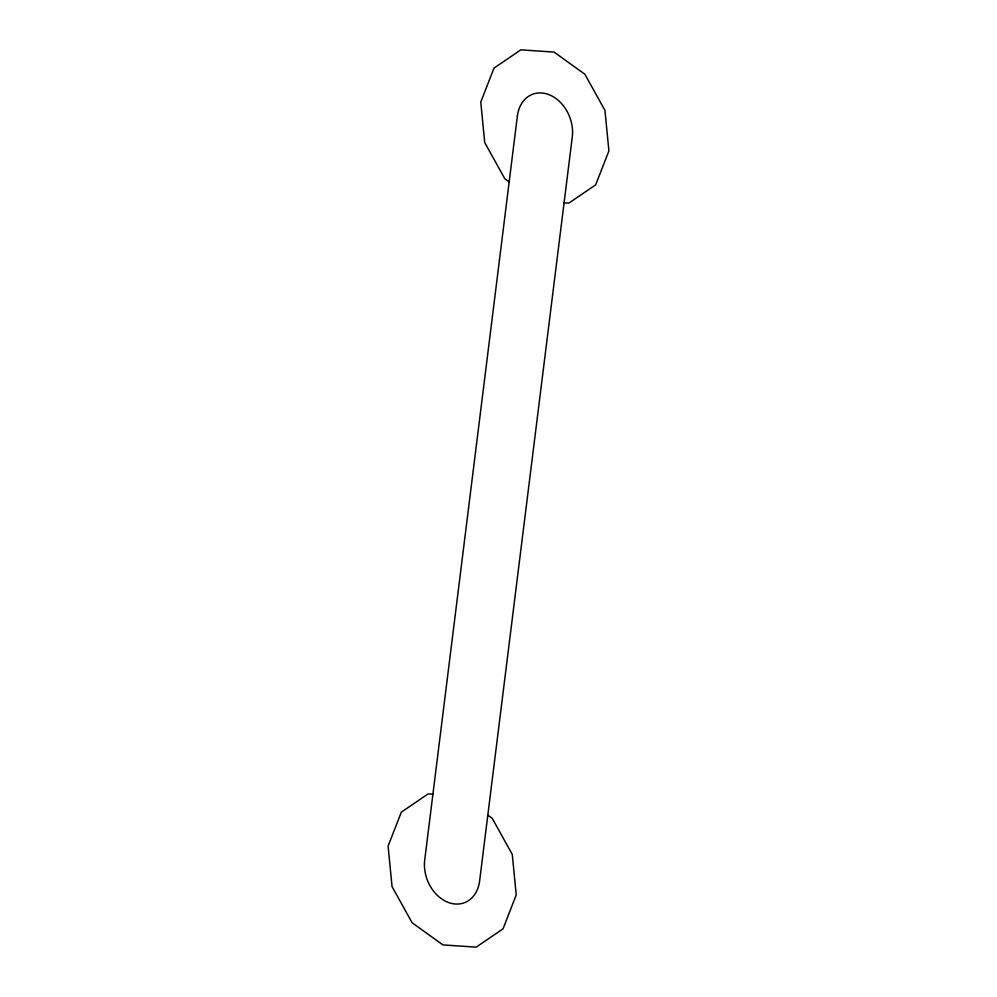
<?xml version="1.0" encoding="UTF-8"?>
<svg xmlns="http://www.w3.org/2000/svg" width="997" height="997" viewBox="0 0 997 997"><rect width="100%" height="100%" fill="white"/><g stroke="black" fill="none" stroke-linecap="round" stroke-linejoin="round"><path stroke-width="1.5" d="M564.09 202.815L568.838 203.126L595.683 184.831L608.905 150.896L604.955 110.43L584.89 74.264L554.108 52.093L520.833 49.85L493.989 68.145L480.766 102.08L484.716 142.546L504.781 178.712L509.18 181.89M432.91 794.185L428.162 793.874L401.317 812.169L388.095 846.104L392.045 886.57L412.11 922.736L442.892 944.907L476.167 947.15L503.011 928.855L516.234 894.92L512.284 854.454L492.219 818.288L487.82 815.11M517.381 116.026L424.71 860.05A34.471 26.607 69 0 0 448.189 902.397A34.471 26.607 69 0 0 479.619 880.974L572.29 136.95A34.471 26.607 69 0 0 548.811 94.603A34.471 26.607 69 0 0 517.381 116.026"/></g></svg>
